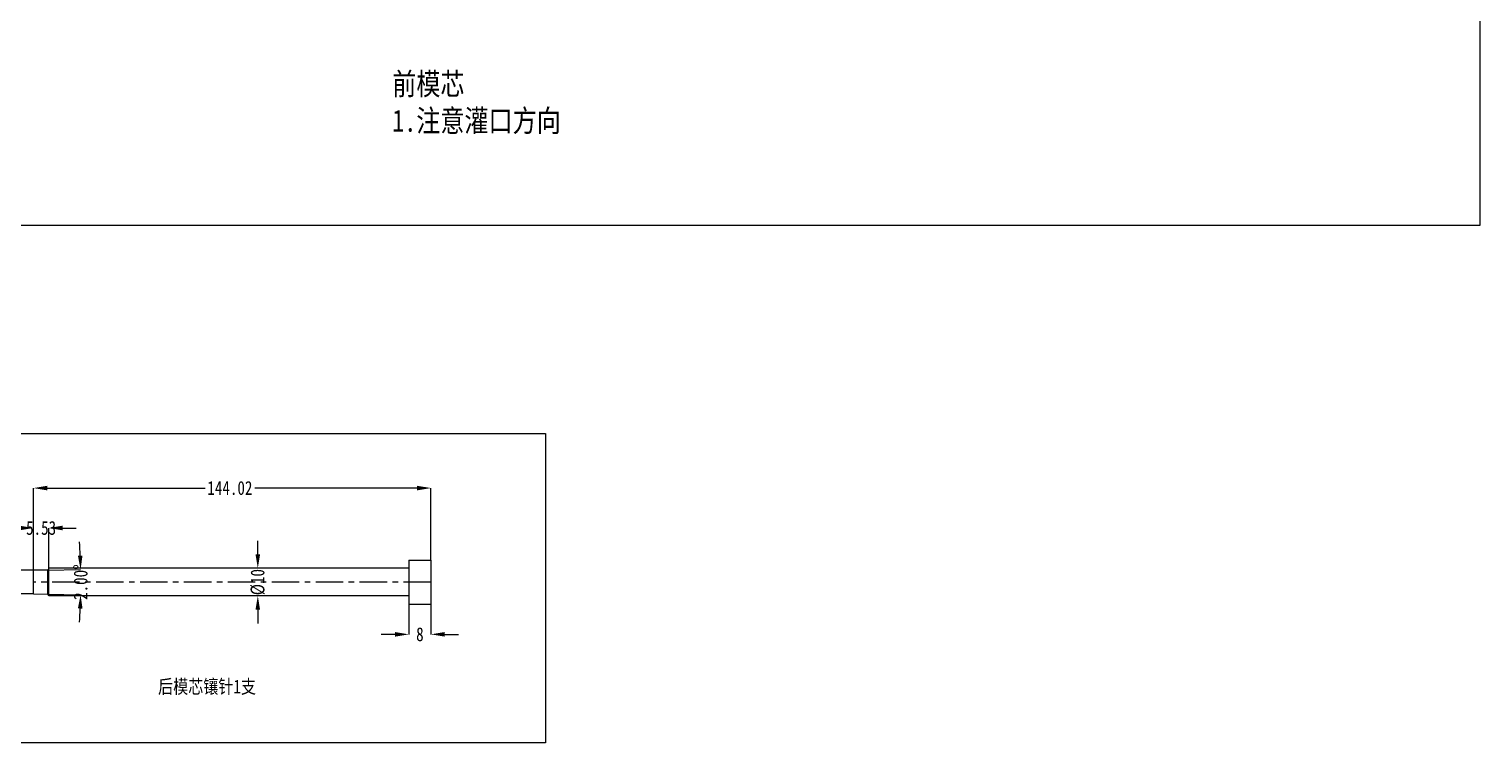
# Model space of a CAD drawing. Header units: millimetres. Extents: x 1803 to 4269, y -6912 to 1836.
# Drawn here: x 2855 to 3380, y -3586 to -3327 of the extents above; entities that cross this region are included whole.
import ezdxf

# ---------------------------------------------------------------- set-up
doc = ezdxf.new("R2010")
doc.units = ezdxf.units.MM
doc.header["$LTSCALE"] = 16.335
doc.header["$PDMODE"] = 3
doc.header["$PDSIZE"] = 0.3125
doc.linetypes.add('CENTER', pattern=[0.6, 0.375, -0.075, 0.075, -0.075])
doc.layers.get('0').update_dxf_attribs({"linetype": 'CONTINUOUS'})
doc.layers.get('Defpoints').update_dxf_attribs({"linetype": 'CONTINUOUS'})
doc.styles.get("Standard").update_dxf_attribs({"font": 'txt', "width": 0.8})
doc.dimstyles.new('11', dxfattribs={"dimtxt": 8, "dimasz": 8, "dimexe": 0, "dimexo": 0, "dimgap": 0, "dimtad": 0, "dimdsep": 46, "dimtxsty": 'Standard', "dimcen": 0, "dimclrd": 4, "dimclre": 4, "dimclrt": 6, "dimazin": 0, "dimtp": 0.01, "dimtm": 0.01, "dimtfac": 1, "dimtofl": 0, "dimtmove": 0, "dimatfit": 3, "dimfxl": 0, "dimtolj": 1, "dimarcsym": 0})

# ---------------------------------------------------------------- blocks, each defined once
blk = doc.blocks.new('*D847')
at = {"color": 4, "lineweight": -2}
for p, q in [((2844.73, -3518.41), (2844.73, -3513.41)), ((2856.2, -3523.41), (2844.73, -3523.41)), ((2856.06, -3531.95), (2844.73, -3531.95)), ((2844.73, -3536.95), (2844.73, -3541.95))]:
    blk.add_line(p, q, dxfattribs=at)
at = {"color": 4}
for points in [[(2843.89, -3518.41), (2845.56, -3518.41), (2844.73, -3523.41)], [(2843.89, -3536.95), (2845.56, -3536.95), (2844.73, -3531.95)]]:
    blk.add_solid(points, dxfattribs=at)
at = {"layer": 'Defpoints', "color": 0}
for p in [(2856.2, -3523.41), (2844.73, -3531.95), (2856.06, -3531.95)]:
    blk.add_point(p, dxfattribs=at)
at = {"color": 6, "insert": (2844.73, -3527.68), "char_height": 5, "attachment_point": 5, "rotation": 90}
blk.add_mtext('\\A1;%%c8.54', dxfattribs=at)
blk = doc.blocks.new('*D848')
at = {"color": 4, "lineweight": -2}
for p, q in [((2937.49, -3517.68), (2937.49, -3512.68)), ((2942.83, -3522.68), (2937.49, -3522.68)), ((2942.83, -3532.68), (2937.49, -3532.68)), ((2937.49, -3537.68), (2937.49, -3542.68))]:
    blk.add_line(p, q, dxfattribs=at)
at = {"color": 4}
for points in [[(2936.66, -3517.68), (2938.32, -3517.68), (2937.49, -3522.68)], [(2936.66, -3537.68), (2938.32, -3537.68), (2937.49, -3532.68)]]:
    blk.add_solid(points, dxfattribs=at)
at = {"layer": 'Defpoints', "color": 0}
for p in [(2942.83, -3522.68), (2937.49, -3532.68), (2942.83, -3532.68)]:
    blk.add_point(p, dxfattribs=at)
at = {"color": 6, "insert": (2937.49, -3527.68), "char_height": 5, "attachment_point": 5, "rotation": 90}
blk.add_mtext('\\A1;%%c10', dxfattribs=at)
blk = doc.blocks.new('*D849')
at = {"color": 4, "lineweight": -2}
for p, q in [((2851.2, -3508.09), (2846.2, -3508.09)), ((2856.2, -3525.91), (2856.2, -3508.09)), ((2861.73, -3525.91), (2861.73, -3508.09)), ((2866.73, -3508.09), (2871.73, -3508.09))]:
    blk.add_line(p, q, dxfattribs=at)
at = {"color": 4}
for points in [[(2851.2, -3507.26), (2851.2, -3508.92), (2856.2, -3508.09)], [(2866.73, -3507.26), (2866.73, -3508.92), (2861.73, -3508.09)]]:
    blk.add_solid(points, dxfattribs=at)
at = {"layer": 'Defpoints', "color": 0}
for p in [(2861.73, -3508.09), (2856.2, -3525.91), (2861.73, -3525.91)]:
    blk.add_point(p, dxfattribs=at)
at = {"color": 6, "insert": (2858.97, -3508.09), "char_height": 5, "attachment_point": 5}
blk.add_mtext('\\A1;5.53', dxfattribs=at)
blk = doc.blocks.new('*D850')
at = {"color": 4, "lineweight": -2}
for p, q in [((2856.2, -3525.91), (2856.2, -3493.63)), ((2861.2, -3493.63), (2918.38, -3493.63)), ((2995.22, -3493.63), (2936.38, -3493.63)), ((3000.22, -3519.68), (3000.22, -3493.63))]:
    blk.add_line(p, q, dxfattribs=at)
at = {"color": 4}
for points in [[(2861.2, -3492.8), (2861.2, -3494.47), (2856.2, -3493.63)], [(2995.22, -3492.8), (2995.22, -3494.47), (3000.22, -3493.63)]]:
    blk.add_solid(points, dxfattribs=at)
at = {"layer": 'Defpoints', "color": 0}
for p in [(3000.22, -3493.63), (3000.22, -3519.68), (2856.2, -3525.91)]:
    blk.add_point(p, dxfattribs=at)
at = {"color": 6, "insert": (2927.38, -3493.63), "char_height": 5, "attachment_point": 5}
blk.add_mtext('\\A1;144.02', dxfattribs=at)
blk = doc.blocks.new('*D851')
at = {"color": 4, "lineweight": -2}
for p, q in [((2992.22, -3530.92), (2992.22, -3546.59)), ((3000.22, -3530.92), (3000.22, -3546.59)), ((2987.22, -3546.59), (2982.22, -3546.59)), ((3005.22, -3546.59), (3010.22, -3546.59))]:
    blk.add_line(p, q, dxfattribs=at)
at = {"color": 4}
for points in [[(2987.22, -3545.76), (2987.22, -3547.42), (2992.22, -3546.59)], [(3005.22, -3545.76), (3005.22, -3547.42), (3000.22, -3546.59)]]:
    blk.add_solid(points, dxfattribs=at)
at = {"layer": 'Defpoints', "color": 0}
for p in [(2992.22, -3530.92), (3000.22, -3530.92), (3000.22, -3546.59)]:
    blk.add_point(p, dxfattribs=at)
at = {"color": 6, "insert": (2996.22, -3546.59), "char_height": 5, "attachment_point": 5}
blk.add_mtext('\\A1;8', dxfattribs=at)
blk = doc.blocks.new('*D853')
at = {"color": 4, "lineweight": -2}
for p, q in [((2861.24, -3523.32), (2873.28, -3523.11)), ((2861.24, -3532.04), (2873.28, -3532.25))]:
    blk.add_line(p, q, dxfattribs=at)
for start, end in [(2.0942, 3.1884), (356.8116, 357.9058)]:
    blk.add_arc((2611.5, -3527.68), 261.82, start, end, dxfattribs=at)
at = {"color": 4}
for points in [[(2873.98, -3518.09), (2872.31, -3518.13), (2873.28, -3523.11)], [(2872.31, -3537.22), (2873.98, -3537.27), (2873.28, -3532.25)]]:
    blk.add_solid(points, dxfattribs=at)
at = {"layer": 'Defpoints', "color": 0}
for p in [(2856.2, -3523.41), (2861.24, -3523.32), (2856.2, -3531.95), (2861.24, -3532.04), (2873.32, -3529.2)]:
    blk.add_point(p, dxfattribs=at)
at = {"color": 6, "insert": (2873.32, -3527.68), "char_height": 5, "attachment_point": 5, "rotation": 90}
blk.add_mtext('\\A1;2.00°', dxfattribs=at)

msp = doc.modelspace()

# ---------------------------------------------------------------- linework, layer by layer
at = {"color": 7, "linetype": 'Continuous'}
for p, q in [((2992.225, -3519.678), (2992.225, -3535.678)), ((2992.225, -3519.678), (3000.225, -3519.678)), ((3000.225, -3519.679), (3000.225, -3535.677)), ((2861.238, -3523.319), (2856.205, -3523.407)), ((2856.205, -3531.949), (2856.205, -3523.407)), ((2861.238, -3523.319), (2861.238, -3532.037)), ((2992.225, -3522.678), (2861.732, -3522.678)), ((2861.732, -3532.676), (2861.732, -3522.68)), ((2856.205, -3531.949), (2861.238, -3532.037)), ((2992.225, -3532.678), (2861.732, -3532.678)), ((2992.225, -3535.678), (3000.225, -3535.678))]:
    msp.add_line(p, q, dxfattribs=at)
at = {"color": 1, "linetype": 'CENTER', "ltscale": 1.623268}
msp.add_line((3000.225, -3527.678), (2856.205, -3527.678), dxfattribs=at)
for points in [[(2590.66, -2985.062), (3380.309, -2985.062), (3380.309, -3398.516), (2590.66, -3398.516)], [(2758.303, -3473.848), (3041.677, -3473.848), (3041.677, -3585.918), (2758.303, -3585.918)]]:
    msp.add_lwpolyline(points, close=True)
at = {"color": 7, "linetype": 'Continuous'}
for centre, start, end in [((2861.23, -3522.817), 271, 0), ((2861.23, -3532.54), 0, 89)]:
    msp.add_arc(centre, 0.502, start, end, dxfattribs=at)

# ---------------------------------------------------------------- texts
at = {"width": 76.29519, "attachment_point": 1}
for s, insert, char_height in [('{\\fSimSun|b0|i0|c134|p2;前模芯\\P1.注意灌口方向}', (2986.202, -3343.283), 8), ('{\\fSimSun|b0|i0|c134|p2;后模芯镶针1支}', (2901.379, -3562.996), 5)]:
    msp.add_mtext(s, dxfattribs=dict(at, insert=insert, char_height=char_height))

# ---------------------------------------------------------------- dimensions: what is measured, and where the dimension line sits
for base, p1, p2, picture, middle in [((3000.225, -3493.635), (2856.205, -3525.912), (3000.225, -3519.679), '*D850', (2927.377, -3493.635)), ((2861.732, -3508.091), (2856.205, -3525.912), (2861.732, -3525.912), '*D849', (2858.968, -3508.091)), ((3000.225, -3546.591), (2992.225, -3530.922), (3000.225, -3530.922), '*D851', (2996.225, -3546.591))]:
    dim = msp.add_linear_dim(base=base, p1=p1, p2=p2, dimstyle='11', override={"dimtxt": 5, "dimasz": 5, "dimfxl": 1.25, "dimarcsym": 1})
    dim.commit()
    dim.dimension.update_dxf_attribs({"geometry": picture, "text_midpoint": middle, "dimtype": 160})
for base, p1, p2, picture, middle in [((2844.727, -3531.947), (2856.205, -3523.407), (2856.056, -3531.947), '*D847', (2844.727, -3527.677)), ((2937.49, -3532.678), (2942.832, -3522.678), (2942.832, -3532.678), '*D848', (2937.49, -3527.678))]:
    dim = msp.add_linear_dim(base=base, p1=p1, p2=p2, angle=90, text='%%c<>', dimstyle='11', override={"dimtxt": 5, "dimasz": 5, "dimfxl": 1.25, "dimarcsym": 1})
    dim.commit()
    dim.dimension.update_dxf_attribs({"geometry": picture, "text_midpoint": middle, "dimtype": 160})
dim = msp.add_angular_dim_2l(base=(2873.318, -3529.201), line1=((2856.205, -3531.949), (2861.238, -3532.037)), line2=((2861.238, -3523.319), (2856.205, -3523.407)), dimstyle='11', override={"dimtxt": 5, "dimasz": 5, "dimfxl": 1.25, "dimarcsym": 1})
dim.commit()
dim.dimension.update_dxf_attribs({"geometry": '*D853', "text_midpoint": (2873.322, -3527.678), "dimtype": 162})

doc.saveas('drawing.dxf')
